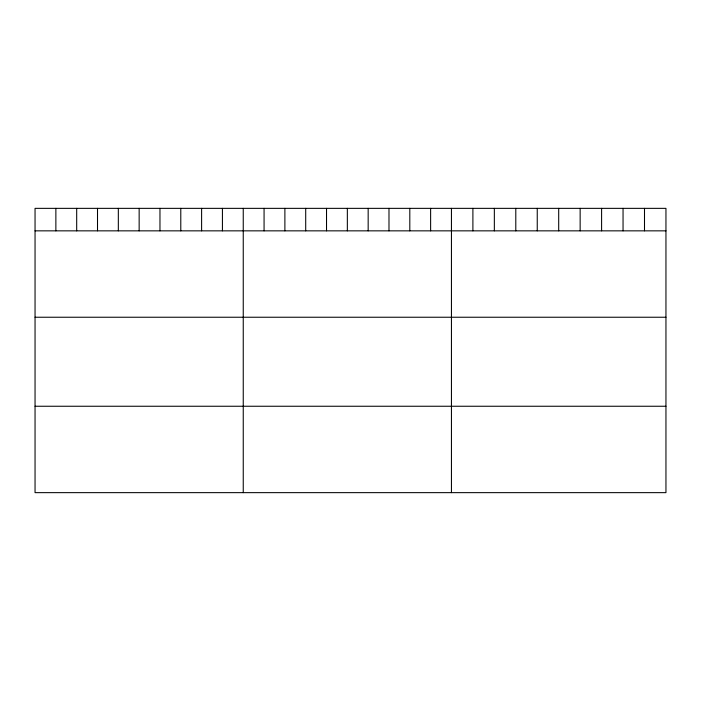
<?xml version="1.0" encoding="UTF-8"?>
<svg xmlns="http://www.w3.org/2000/svg" width="701" height="701" viewBox="0 0 701 701"><rect width="100%" height="100%" fill="white"/><g stroke="black" fill="none" stroke-linecap="round" stroke-linejoin="round"><path stroke-width="1.05" d="M665.95 230.848L665.95 492.645L35.05 492.645L35.05 208.355L665.95 208.355L665.95 230.848L35.05 230.848M35.05 317.238L665.95 317.238M35.05 406.247L665.95 406.247M644.499 208.355L644.499 230.848M623.049 208.355L623.049 230.848M601.598 208.355L601.598 230.848M580.148 208.355L580.148 230.848M558.697 208.355L558.697 230.848M537.246 208.355L537.246 230.848M515.796 208.355L515.796 230.848M494.345 208.355L494.345 230.848M472.895 208.355L472.895 230.848M451.444 208.355L451.444 492.645M430.624 208.355L430.624 230.848M409.805 208.355L409.805 230.848M388.985 208.355L388.985 230.848M368.165 208.355L368.165 230.848M347.345 208.355L347.345 230.848M326.526 208.355L326.526 230.848M305.706 208.355L305.706 230.848M284.886 208.355L284.886 230.848M264.067 208.355L264.067 230.848M243.247 208.355L243.247 492.645M222.427 208.355L222.427 230.848M201.608 208.355L201.608 230.848M180.788 208.355L180.788 230.848M159.968 208.355L159.968 230.848M139.149 208.355L139.149 230.848M118.329 208.355L118.329 230.848M97.509 208.355L97.509 230.848M76.689 208.355L76.689 230.848M55.87 208.355L55.87 230.848"/></g></svg>
